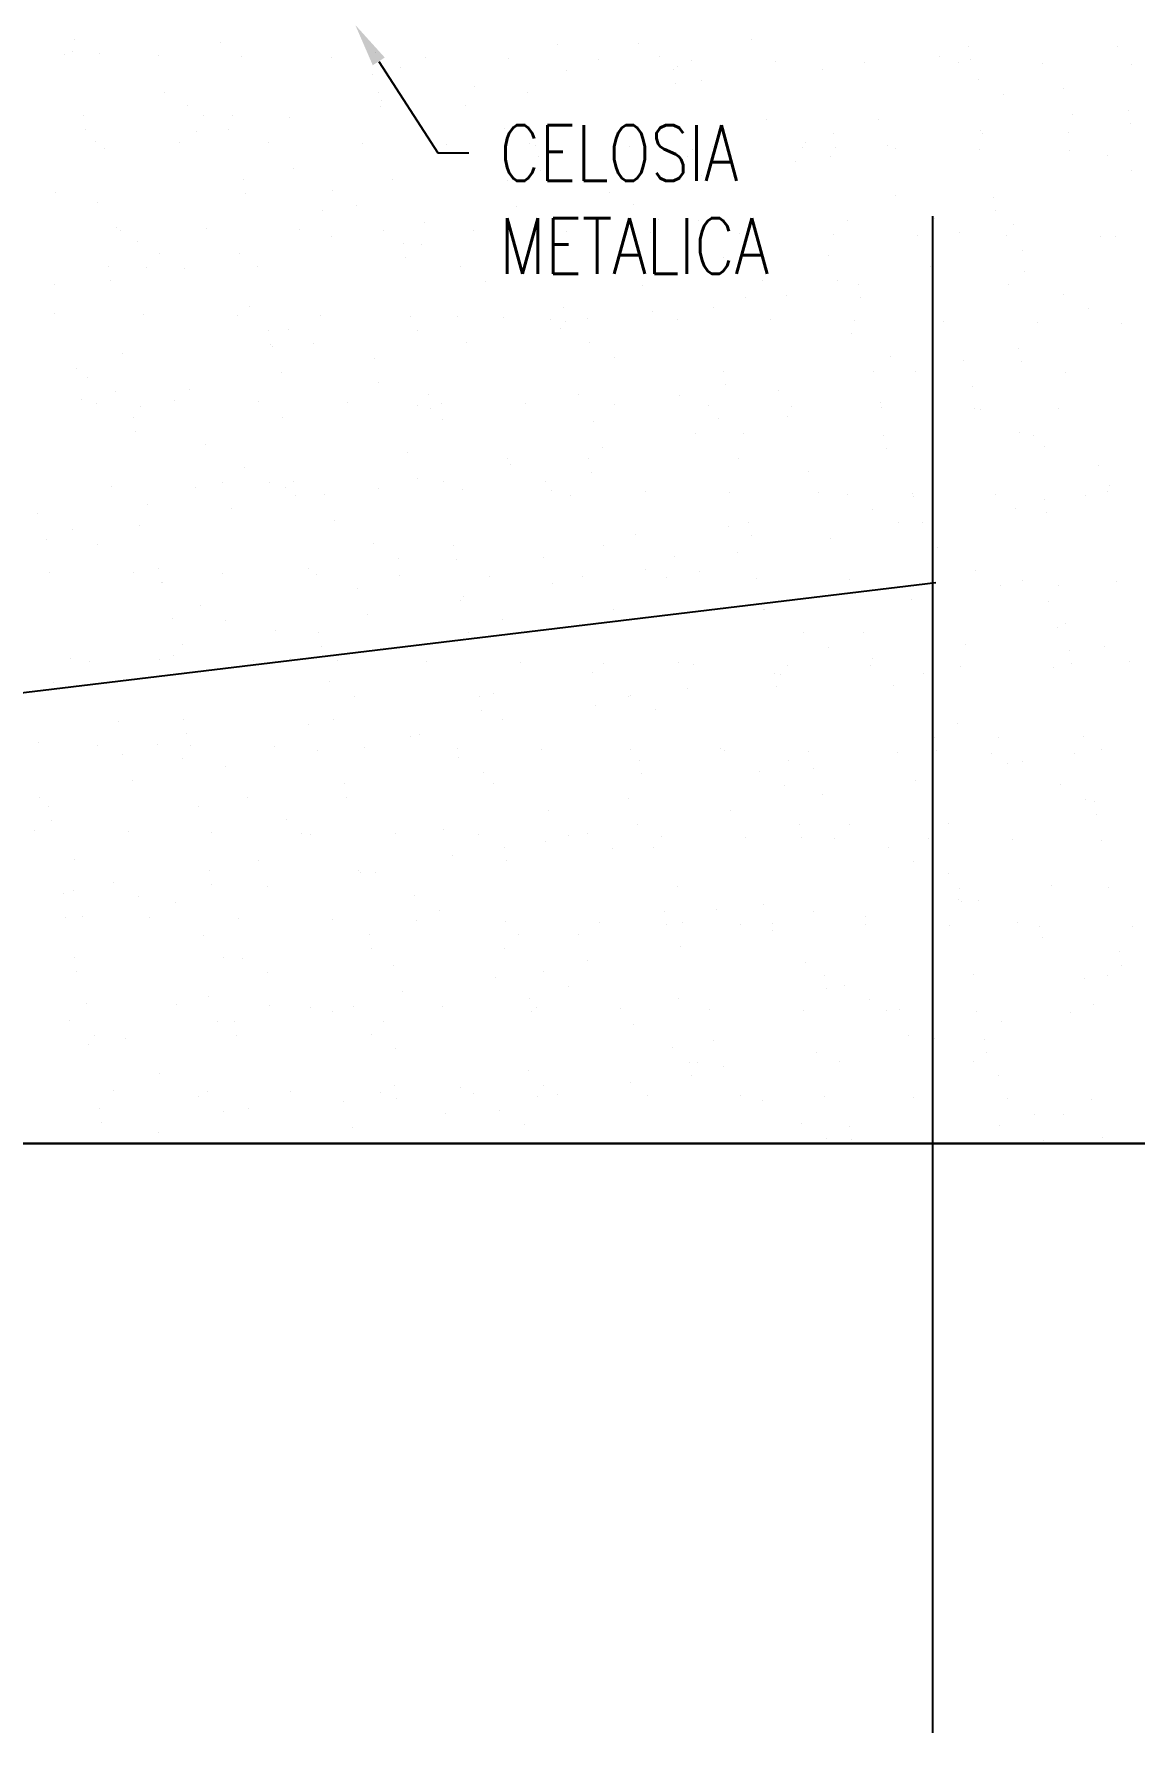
# Model space of a CAD drawing. Header units: millimetres. Extents: x -3 to 53, y -269 to 39.
# Drawn here: x 39.824 to 41.6, y 19.45 to 22.194 of the extents above; entities that cross this region are included whole.
import ezdxf
from ezdxf import colors
from ezdxf.entities.mleader import LeaderData, LeaderLine
from ezdxf.enums import TextEntityAlignment as Align
from ezdxf.math import Vec2, Vec3
from ezdxf.xclip import XClip

# ---------------------------------------------------------------- set-up
doc = ezdxf.new("R2010")
doc.units = ezdxf.units.MM
doc.header["$LTSCALE"] = 15
doc.header["$XCLIPFRAME"] = 2
for name, pattern in [('ACAD_ISO07W100', [3, 0, -3]), ('HIDDEN2', [0.1875, 0.125, -0.0625]), ('PHANTOM', [63.5, 31.75, -6.35, 6.35, -6.35, 6.35, -6.35]), ('PHANTOM2', [1.25, 0.625, -0.125, 0.125, -0.125, 0.125, -0.125])]:
    doc.linetypes.add(name, pattern=pattern)
doc.layers.get('0').update_dxf_attribs({"color": 250})
for name, color, linetype in [('A-EJES', 251, 'PHANTOM'), ('A-MURO BAJO', 251, 'Continuous'), ('A-PROYECCIONES', 250, 'HIDDEN2'), ('A-TEXTO-INDICACIONES', 250, 'Continuous'), ('DLP_VERDE', 250, 'Continuous')]:
    doc.layers.add(name, color=color, linetype=linetype)
doc.layers.add('A-MUROS', color=252, linetype='Continuous', lineweight=30)
doc.styles.add('R80', font='ARIALN.TTF', dxfattribs={"height": 2.03})
doc.styles.add('TXT_COTAS', font='romans.shx', dxfattribs={"width": 0.8})

# ---------------------------------------------------------------- blocks, each defined once
blk = doc.blocks.new('A$C9f73720c')
at = {"layer": 'A-MURO BAJO'}
blk.add_line((67.3776, 127.5973, 0), (61.6241, 108.7505, 0), dxfattribs=at)
at = {"layer": 'A-PROYECCIONES'}
blk.add_line((57.9161, 84.0296, 0), (65.9466, 129.074, 0), dxfattribs=at)
at = {"layer": 'DLP_VERDE'}
blk.add_line((67.3776, 127.5973), (61.6244, 108.7504), dxfattribs=at)
at = {"layer": 'DLP_VERDE', "linetype": 'Continuous'}
for p, q in [((63.9266, 122.2628), (63.9266, 122.2628)), ((63.8919, 122.25), (63.8919, 122.25)), ((63.9959, 122.2363), (63.9959, 122.2363)), ((64.0179, 122.2334), (64.0179, 122.2334)), ((64.0904, 122.2131), (64.0904, 122.2131)), ((64.056, 122.1816), (64.056, 122.1816)), ((63.9758, 122.1475), (63.9758, 122.1475)), ((64.1845, 122.1566), (64.1845, 122.1566)), ((63.8832, 122.125), (63.8832, 122.125)), ((63.9313, 122.1456), (63.9313, 122.1456)), ((64.0022, 122.1324), (64.0022, 122.1324)), ((64.0295, 122.1256), (64.0295, 122.1256)), ((64.1777, 122.1327), (64.1777, 122.1327)), ((64.3212, 122.1244), (64.3212, 122.1244)), ((64.2834, 122.0804), (64.2834, 122.0804)), ((63.9124, 122.0501), (63.9124, 122.0501)), ((64.249, 122.0489), (64.249, 122.0489)), ((63.8217, 122.0191), (63.8217, 122.0191)), ((63.8438, 122.0162), (63.8438, 122.0162)), ((63.878, 122.0185), (63.878, 122.0185)), ((64.371, 122.0154), (64.371, 122.0154)), ((64.5308, 122.0224), (64.5308, 122.0224)), ((64.5661, 122.03), (64.5661, 122.03)), ((64.5752, 122.0244), (64.5752, 122.0244)), ((63.8426, 121.9961), (63.8426, 121.9961)), ((63.958, 121.9974), (63.958, 121.9974)), ((63.9627, 122.0005), (63.9627, 122.0005)), ((63.986, 121.9879), (63.986, 121.9879)), ((64.0667, 121.9868), (64.0667, 121.9868)), ((64.0888, 121.9839), (64.0888, 121.9839)), ((64.1178, 122.0044), (64.1178, 122.0044)), ((64.1323, 121.9885), (64.1323, 121.9885)), ((64.1623, 122.0063), (64.1623, 122.0063)), ((64.1952, 121.9997), (64.1952, 121.9997)), ((64.2806, 121.9956), (64.2806, 121.9956)), ((64.4241, 121.9873), (64.4241, 121.9873)), ((64.5703, 121.988), (64.5703, 121.988)), ((64.7186, 121.995), (64.7186, 121.995)), ((63.8243, 121.9693), (63.8243, 121.9693)), ((64.2078, 121.9683), (64.2078, 121.9683)), ((64.3118, 121.9546), (64.3118, 121.9546)), ((64.8473, 121.9781), (64.8473, 121.9781)), ((64.3338, 121.9517), (64.3338, 121.9517)), ((64.4528, 121.936), (64.4528, 121.936)), ((64.4763, 121.9477), (64.4763, 121.9477)), ((64.8129, 121.9466), (64.8129, 121.9466)), ((64.1054, 121.9174), (64.1054, 121.9174)), ((64.4419, 121.9162), (64.4419, 121.9162)), ((64.5568, 121.9223), (64.5568, 121.9223)), ((64.5788, 121.9194), (64.5788, 121.9194)), ((64.6978, 121.9038), (64.6978, 121.9038)), ((64.071, 121.8858), (64.071, 121.8858)), ((64.5575, 121.8743), (64.5575, 121.8743)), ((64.7173, 121.8812), (64.7173, 121.8812)), ((64.7591, 121.8973), (64.7591, 121.8973)), ((64.7617, 121.8832), (64.7617, 121.8832)), ((64.8018, 121.8901), (64.8018, 121.8901)), ((64.8239, 121.8872), (64.8239, 121.8872)), ((64.9429, 121.8715), (64.9429, 121.8715)), ((64.9705, 121.8923), (64.9705, 121.8923)), ((63.7971, 121.852), (63.7971, 121.852)), ((63.8914, 121.8452), (63.8914, 121.8452)), ((63.9358, 121.8471), (63.9358, 121.8471)), ((63.9454, 121.859), (63.9454, 121.859)), ((64.0889, 121.8508), (64.0889, 121.8508)), ((64.1445, 121.8562), (64.1445, 121.8562)), ((64.2351, 121.8514), (64.2351, 121.8514)), ((64.3043, 121.8632), (64.3043, 121.8632)), ((64.3488, 121.8651), (64.3488, 121.8651)), ((64.3834, 121.8585), (64.3834, 121.8585)), ((64.3882, 121.867), (64.3882, 121.867)), ((64.5269, 121.8502), (64.5269, 121.8502)), ((64.6732, 121.8509), (64.6732, 121.8509)), ((64.8215, 121.8579), (64.8215, 121.8579)), ((64.9649, 121.8497), (64.9649, 121.8497)), ((65.0402, 121.8454), (65.0402, 121.8454)), ((65.0469, 121.8578), (65.0469, 121.8578)), ((65.0689, 121.8549), (65.0689, 121.8549)), ((65.1112, 121.8504), (65.1112, 121.8504)), ((65.2595, 121.8574), (65.2595, 121.8574)), ((64.0173, 121.8366), (64.0173, 121.8366)), ((65.1879, 121.8392), (65.1879, 121.8392)), ((65.2919, 121.8256), (65.2919, 121.8256)), ((65.3139, 121.8227), (65.3139, 121.8227)), ((64.6693, 121.815), (64.6693, 121.815)), ((65.0058, 121.8139), (65.0058, 121.8139)), ((65.323, 121.795), (65.323, 121.795)), ((63.7886, 121.7833), (63.7886, 121.7833)), ((63.8926, 121.7696), (63.8926, 121.7696)), ((63.9146, 121.7667), (63.9146, 121.7667)), ((64.2984, 121.7847), (64.2984, 121.7847)), ((64.6349, 121.7835), (64.6349, 121.7835)), ((64.9521, 121.7646), (64.9521, 121.7646)), ((63.9275, 121.7543), (63.9275, 121.7543)), ((64.0336, 121.7511), (64.0336, 121.7511)), ((64.1376, 121.7374), (64.1376, 121.7374)), ((64.1597, 121.7345), (64.1597, 121.7345)), ((64.264, 121.7531), (64.264, 121.7531)), ((64.5812, 121.7343), (64.5812, 121.7343)), ((64.9038, 121.7401), (64.9038, 121.7401)), ((64.9482, 121.742), (64.9482, 121.742)), ((65.157, 121.7511), (65.157, 121.7511)), ((65.3168, 121.7581), (65.3168, 121.7581)), ((65.3612, 121.76), (65.3612, 121.76)), ((63.7537, 121.7142), (63.7537, 121.7142)), ((63.893, 121.7228), (63.893, 121.7228)), ((63.8999, 121.7149), (63.8999, 121.7149)), ((64.0482, 121.7219), (64.0482, 121.7219)), ((64.1917, 121.7137), (64.1917, 121.7137)), ((64.2786, 121.7188), (64.2786, 121.7188)), ((64.331, 121.7151), (64.331, 121.7151)), ((64.338, 121.7143), (64.338, 121.7143)), ((64.4863, 121.7214), (64.4863, 121.7214)), ((64.4908, 121.722), (64.4908, 121.722)), ((64.5353, 121.724), (64.5353, 121.724)), ((64.6297, 121.7131), (64.6297, 121.7131)), ((64.744, 121.7331), (64.744, 121.7331)), ((64.776, 121.7138), (64.776, 121.7138)), ((64.9243, 121.7208), (64.9243, 121.7208)), ((65.0678, 121.7126), (65.0678, 121.7126)), ((65.214, 121.7133), (65.214, 121.7133)), ((65.2332, 121.7127), (65.2332, 121.7127)), ((65.3623, 121.7203), (65.3623, 121.7203)), ((65.5058, 121.7121), (65.5058, 121.7121)), ((65.5697, 121.7116), (65.5697, 121.7116)), ((63.7093, 121.6879), (63.7093, 121.6879)), ((63.918, 121.697), (63.918, 121.697)), ((64.0779, 121.704), (64.0779, 121.704)), ((64.1223, 121.7059), (64.1223, 121.7059)), ((64.2102, 121.7039), (64.2102, 121.7039)), ((64.3826, 121.7051), (64.3826, 121.7051)), ((64.4047, 121.7022), (64.4047, 121.7022)), ((64.5237, 121.6866), (64.5237, 121.6866)), ((64.8623, 121.6824), (64.8623, 121.6824)), ((65.1988, 121.6812), (65.1988, 121.6812)), ((63.8393, 121.6735), (63.8393, 121.6735)), ((64.4914, 121.652), (64.4914, 121.652)), ((64.6277, 121.6729), (64.6277, 121.6729)), ((64.6497, 121.67), (64.6497, 121.67)), ((64.7687, 121.6543), (64.7687, 121.6543)), ((65.516, 121.6623), (65.516, 121.6623)), ((64.8279, 121.6508), (64.8279, 121.6508)), ((64.8727, 121.6406), (64.8727, 121.6406)), ((64.8947, 121.6377), (64.8947, 121.6377)), ((65.1451, 121.6319), (65.1451, 121.6319)), ((64.1204, 121.6216), (64.1204, 121.6216)), ((64.457, 121.6205), (64.457, 121.6205)), ((64.7741, 121.6016), (64.7741, 121.6016)), ((65.0137, 121.622), (65.0137, 121.622)), ((65.0903, 121.5989), (65.0903, 121.5989)), ((65.1177, 121.6084), (65.1177, 121.6084)), ((65.1347, 121.6008), (65.1347, 121.6008)), ((65.1398, 121.6055), (65.1398, 121.6055)), ((65.3435, 121.6099), (65.3435, 121.6099)), ((65.5033, 121.6169), (65.5033, 121.6169)), ((65.5477, 121.6189), (65.5477, 121.6189)), ((63.713, 121.5853), (63.713, 121.5853)), ((63.7495, 121.5913), (63.7495, 121.5913)), ((63.8565, 121.5771), (63.8565, 121.5771)), ((64.0028, 121.5778), (64.0028, 121.5778)), ((64.086, 121.5901), (64.086, 121.5901)), ((64.1511, 121.5848), (64.1511, 121.5848)), ((64.2945, 121.5766), (64.2945, 121.5766)), ((64.4032, 121.5712), (64.4032, 121.5712)), ((64.4408, 121.5772), (64.4408, 121.5772)), ((64.5175, 121.5739), (64.5175, 121.5739)), ((64.5891, 121.5843), (64.5891, 121.5843)), ((64.6773, 121.5809), (64.6773, 121.5809)), ((64.7218, 121.5828), (64.7218, 121.5828)), ((64.7326, 121.576), (64.7326, 121.576)), ((64.8788, 121.5767), (64.8788, 121.5767)), ((64.9305, 121.5919), (64.9305, 121.5919)), ((65.0271, 121.5837), (65.0271, 121.5837)), ((65.1706, 121.5755), (65.1706, 121.5755)), ((65.2587, 121.5898), (65.2587, 121.5898)), ((65.3169, 121.5762), (65.3169, 121.5762)), ((65.3628, 121.5761), (65.3628, 121.5761)), ((65.3848, 121.5732), (65.3848, 121.5732)), ((65.4262, 121.58), (65.4262, 121.58)), ((65.4652, 121.5832), (65.4652, 121.5832)), ((63.7151, 121.5597), (63.7151, 121.5597)), ((63.7184, 121.5524), (63.7184, 121.5524)), ((63.7405, 121.5495), (63.7405, 121.5495)), ((63.8514, 121.5448), (63.8514, 121.5448)), ((63.8958, 121.5467), (63.8958, 121.5467)), ((64.1045, 121.5558), (64.1045, 121.5558)), ((64.2644, 121.5628), (64.2644, 121.5628)), ((64.3088, 121.5648), (64.3088, 121.5648)), ((65.0553, 121.5497), (65.0553, 121.5497)), ((65.3918, 121.5485), (65.3918, 121.5485)), ((65.5038, 121.5575), (65.5038, 121.5575)), ((63.6915, 121.5378), (63.6915, 121.5378)), ((63.8595, 121.5339), (63.8595, 121.5339)), ((63.9635, 121.5202), (63.9635, 121.5202)), ((63.9855, 121.5173), (63.9855, 121.5173)), ((64.0323, 121.5408), (64.0323, 121.5408)), ((64.6843, 121.5193), (64.6843, 121.5193)), ((65.0209, 121.5181), (65.0209, 121.5181)), ((63.6614, 121.5105), (63.6614, 121.5105)), ((64.1045, 121.5016), (64.1045, 121.5016)), ((64.2085, 121.4879), (64.2085, 121.4879)), ((64.3134, 121.4889), (64.3134, 121.4889)), ((64.6499, 121.4878), (64.6499, 121.4878)), ((65.338, 121.4992), (65.338, 121.4992)), ((64.2305, 121.485), (64.2305, 121.485)), ((64.3495, 121.4694), (64.3495, 121.4694)), ((64.9671, 121.4689), (64.9671, 121.4689)), ((65.3212, 121.4597), (65.3212, 121.4597)), ((63.6676, 121.4412), (63.6676, 121.4412)), ((63.8159, 121.4482), (63.8159, 121.4482)), ((63.9425, 121.4586), (63.9425, 121.4586)), ((63.9593, 121.44), (63.9593, 121.44)), ((64.1056, 121.4407), (64.1056, 121.4407)), ((64.2539, 121.4477), (64.2539, 121.4477)), ((64.279, 121.4574), (64.279, 121.4574)), ((64.3974, 121.4395), (64.3974, 121.4395)), ((64.4535, 121.4557), (64.4535, 121.4557)), ((64.4755, 121.4528), (64.4755, 121.4528)), ((64.5437, 121.4401), (64.5437, 121.4401)), ((64.5945, 121.4371), (64.5945, 121.4371)), ((64.5962, 121.4385), (64.5962, 121.4385)), ((64.6919, 121.4472), (64.6919, 121.4472)), ((64.704, 121.4327), (64.704, 121.4327)), ((64.8354, 121.4389), (64.8354, 121.4389)), ((64.8638, 121.4397), (64.8638, 121.4397)), ((64.9083, 121.4416), (64.9083, 121.4416)), ((64.9817, 121.4396), (64.9817, 121.4396)), ((65.117, 121.4507), (65.117, 121.4507)), ((65.13, 121.4466), (65.13, 121.4466)), ((65.2734, 121.4384), (65.2734, 121.4384)), ((65.2768, 121.4577), (65.2768, 121.4577)), ((65.4197, 121.4391), (65.4197, 121.4391)), ((63.9081, 121.427), (63.9081, 121.427)), ((64.0823, 121.4056), (64.0823, 121.4056)), ((64.2253, 121.4081), (64.2253, 121.4081)), ((64.291, 121.4147), (64.291, 121.4147)), ((64.4509, 121.4217), (64.4509, 121.4217)), ((64.4953, 121.4236), (64.4953, 121.4236)), ((64.6985, 121.4234), (64.6985, 121.4234)), ((64.7206, 121.4205), (64.7206, 121.4205)), ((64.8396, 121.4048), (64.8396, 121.4048)), ((65.2482, 121.417), (65.2482, 121.417)), ((63.6249, 121.3856), (63.6249, 121.3856)), ((63.6693, 121.3875), (63.6693, 121.3875)), ((63.8543, 121.3778), (63.8543, 121.3778)), ((63.878, 121.3966), (63.878, 121.3966)), ((64.0379, 121.4036), (64.0379, 121.4036)), ((64.8773, 121.3866), (64.8773, 121.3866)), ((64.9436, 121.3912), (64.9436, 121.3912)), ((64.9656, 121.3883), (64.9656, 121.3883)), ((65.2138, 121.3854), (65.2138, 121.3854)), ((64.5064, 121.3562), (64.5064, 121.3562)), ((64.8429, 121.3551), (64.8429, 121.3551)), ((65.0846, 121.3726), (65.0846, 121.3726)), ((65.1886, 121.3589), (65.1886, 121.3589)), ((65.2106, 121.356), (65.2106, 121.356)), ((64.1355, 121.3259), (64.1355, 121.3259)), ((64.472, 121.3247), (64.472, 121.3247)), ((65.1601, 121.3362), (65.1601, 121.3362)), ((65.3296, 121.3403), (65.3296, 121.3403)), ((65.4336, 121.3266), (65.4336, 121.3266)), ((65.4557, 121.3237), (65.4557, 121.3237)), ((63.6241, 121.3034), (63.6241, 121.3034)), ((63.6853, 121.3167), (63.6853, 121.3167)), ((63.7645, 121.2955), (63.7645, 121.2955)), ((63.7704, 121.3041), (63.7704, 121.3041)), ((63.7893, 121.303), (63.7893, 121.303)), ((63.8113, 121.3001), (63.8113, 121.3001)), ((63.9187, 121.3111), (63.9187, 121.3111)), ((64.0622, 121.3029), (64.0622, 121.3029)), ((64.2085, 121.3036), (64.2085, 121.3036)), ((64.3567, 121.3106), (64.3567, 121.3106)), ((64.5002, 121.3024), (64.5002, 121.3024)), ((64.6465, 121.303), (64.6465, 121.303)), ((64.7892, 121.3058), (64.7892, 121.3058)), ((64.7948, 121.3101), (64.7948, 121.3101)), ((64.9382, 121.3018), (64.9382, 121.3018)), ((65.0503, 121.2985), (65.0503, 121.2985)), ((65.0845, 121.3025), (65.0845, 121.3025)), ((65.0948, 121.3005), (65.0948, 121.3005)), ((65.2328, 121.3095), (65.2328, 121.3095)), ((65.3035, 121.3096), (65.3035, 121.3096)), ((65.3763, 121.3013), (65.3763, 121.3013)), ((63.9303, 121.2844), (63.9303, 121.2844)), ((64.0343, 121.2707), (64.0343, 121.2707)), ((64.0564, 121.2678), (64.0564, 121.2678)), ((64.101, 121.2943), (64.101, 121.2943)), ((64.4182, 121.2754), (64.4182, 121.2754)), ((64.4775, 121.2735), (64.4775, 121.2735)), ((64.6374, 121.2805), (64.6374, 121.2805)), ((64.6818, 121.2824), (64.6818, 121.2824)), ((64.8905, 121.2915), (64.8905, 121.2915)), ((65.4412, 121.2843), (65.4412, 121.2843)), ((63.7301, 121.264), (63.7301, 121.264)), ((63.8114, 121.2444), (63.8114, 121.2444)), ((63.8558, 121.2464), (63.8558, 121.2464)), ((64.0473, 121.2451), (64.0473, 121.2451)), ((64.0645, 121.2555), (64.0645, 121.2555)), ((64.1753, 121.2522), (64.1753, 121.2522)), ((64.2244, 121.2625), (64.2244, 121.2625)), ((64.2688, 121.2644), (64.2688, 121.2644)), ((65.0703, 121.2539), (65.0703, 121.2539)), ((65.4068, 121.2527), (65.4068, 121.2527)), ((63.6515, 121.2374), (63.6515, 121.2374)), ((63.6764, 121.2147), (63.6764, 121.2147)), ((64.2793, 121.2385), (64.2793, 121.2385)), ((64.3014, 121.2356), (64.3014, 121.2356)), ((64.4204, 121.2199), (64.4204, 121.2199)), ((64.6994, 121.2235), (64.6994, 121.2235)), ((65.0359, 121.2224), (65.0359, 121.2224)), ((64.3284, 121.1932), (64.3284, 121.1932)), ((64.5244, 121.2062), (64.5244, 121.2062)), ((64.5464, 121.2033), (64.5464, 121.2033)), ((64.665, 121.192), (64.665, 121.192)), ((64.6654, 121.1876), (64.6654, 121.1876)), ((65.3531, 121.2035), (65.3531, 121.2035)), ((63.5835, 121.1745), (63.5835, 121.1745)), ((63.727, 121.1663), (63.727, 121.1663)), ((63.8733, 121.167), (63.8733, 121.167)), ((63.9575, 121.1628), (63.9575, 121.1628)), ((64.0215, 121.174), (64.0215, 121.174)), ((64.165, 121.1658), (64.165, 121.1658)), ((64.294, 121.1616), (64.294, 121.1616)), ((64.3113, 121.1664), (64.3113, 121.1664)), ((64.4596, 121.1735), (64.4596, 121.1735)), ((64.603, 121.1652), (64.603, 121.1652)), ((64.7493, 121.1659), (64.7493, 121.1659)), ((64.7694, 121.174), (64.7694, 121.174)), ((64.7914, 121.1711), (64.7914, 121.1711)), ((64.8976, 121.173), (64.8976, 121.173)), ((64.9821, 121.1731), (64.9821, 121.1731)), ((65.0411, 121.1647), (65.0411, 121.1647)), ((65.1874, 121.1654), (65.1874, 121.1654)), ((65.2813, 121.1593), (65.2813, 121.1593)), ((65.3356, 121.1724), (65.3356, 121.1724)), ((63.5866, 121.1324), (63.5866, 121.1324)), ((63.9231, 121.1313), (63.9231, 121.1313)), ((64.6112, 121.1427), (64.6112, 121.1427)), ((64.664, 121.1323), (64.664, 121.1323)), ((64.8239, 121.1393), (64.8239, 121.1393)), ((64.8683, 121.1412), (64.8683, 121.1412)), ((64.9104, 121.1554), (64.9104, 121.1554)), ((65.0144, 121.1417), (65.0144, 121.1417)), ((65.0365, 121.1388), (65.0365, 121.1388)), ((65.077, 121.1504), (65.077, 121.1504)), ((65.2368, 121.1573), (65.2368, 121.1573)), ((63.9979, 121.1032), (63.9979, 121.1032)), ((64.0423, 121.1052), (64.0423, 121.1052)), ((64.2403, 121.1124), (64.2403, 121.1124)), ((64.251, 121.1143), (64.251, 121.1143)), ((64.4109, 121.1213), (64.4109, 121.1213)), ((64.4553, 121.1232), (64.4553, 121.1232)), ((65.1555, 121.1231), (65.1555, 121.1231)), ((65.2595, 121.1094), (65.2595, 121.1094)), ((65.2633, 121.1212), (65.2633, 121.1212)), ((65.2815, 121.1065), (65.2815, 121.1065)), ((63.5522, 121.1009), (63.5522, 121.1009)), ((63.5849, 121.0852), (63.5849, 121.0852)), ((63.6151, 121.0858), (63.6151, 121.0858)), ((63.6293, 121.0872), (63.6293, 121.0872)), ((63.6372, 121.0829), (63.6372, 121.0829)), ((63.838, 121.0963), (63.838, 121.0963)), ((63.8694, 121.082), (63.8694, 121.082)), ((64.8923, 121.0908), (64.8923, 121.0908)), ((65.2289, 121.0897), (65.2289, 121.0897)), ((63.7562, 121.0672), (63.7562, 121.0672)), ((63.8602, 121.0535), (63.8602, 121.0535)), ((63.8822, 121.0506), (63.8822, 121.0506)), ((64.5214, 121.0605), (64.5214, 121.0605)), ((64.8579, 121.0593), (64.8579, 121.0593)), ((63.5381, 121.0304), (63.5381, 121.0304)), ((63.6863, 121.0374), (63.6863, 121.0374)), ((63.8298, 121.0292), (63.8298, 121.0292)), ((63.9761, 121.0299), (63.9761, 121.0299)), ((64.0012, 121.035), (64.0012, 121.035)), ((64.1052, 121.0213), (64.1052, 121.0213)), ((64.1244, 121.0369), (64.1244, 121.0369)), ((64.1505, 121.0301), (64.1505, 121.0301)), ((64.2679, 121.0287), (64.2679, 121.0287)), ((64.4141, 121.0293), (64.4141, 121.0293)), ((64.487, 121.0289), (64.487, 121.0289)), ((64.5624, 121.0364), (64.5624, 121.0364)), ((64.7059, 121.0281), (64.7059, 121.0281)), ((64.8522, 121.0288), (64.8522, 121.0288)), ((65.0004, 121.0358), (65.0004, 121.0358)), ((65.1439, 121.0276), (65.1439, 121.0276)), ((65.1751, 121.0404), (65.1751, 121.0404)), ((65.2902, 121.0283), (65.2902, 121.0283)), ((63.7796, 120.9997), (63.7796, 120.9997)), ((64.1161, 120.9986), (64.1161, 120.9986)), ((64.1272, 121.0184), (64.1272, 121.0184)), ((64.2462, 121.0027), (64.2462, 121.0027)), ((64.8042, 121.0101), (64.8042, 121.0101)), ((65.0104, 120.9981), (65.0104, 120.9981)), ((65.0548, 121.0001), (65.0548, 121.0001)), ((65.2635, 121.0092), (65.2635, 121.0092)), ((63.7451, 120.9682), (63.7451, 120.9682)), ((64.3502, 120.989), (64.3502, 120.989)), ((64.3723, 120.9861), (64.3723, 120.9861)), ((64.4333, 120.9797), (64.4333, 120.9797)), ((64.4375, 120.9731), (64.4375, 120.9731)), ((64.4912, 120.9704), (64.4912, 120.9704)), ((64.5974, 120.9801), (64.5974, 120.9801)), ((64.6418, 120.982), (64.6418, 120.982)), ((64.8505, 120.9912), (64.8505, 120.9912)), ((63.7714, 120.944), (63.7714, 120.944)), ((63.8158, 120.946), (63.8158, 120.946)), ((64.0245, 120.9551), (64.0245, 120.9551)), ((64.0623, 120.9493), (64.0623, 120.9493)), ((64.1844, 120.9621), (64.1844, 120.9621)), ((64.2288, 120.964), (64.2288, 120.964)), ((64.5952, 120.9568), (64.5952, 120.9568)), ((64.6173, 120.9539), (64.6173, 120.9539)), ((65.0853, 120.9581), (65.0853, 120.9581)), ((63.6115, 120.9371), (63.6115, 120.9371)), ((63.6914, 120.919), (63.6914, 120.919)), ((64.7144, 120.9278), (64.7144, 120.9278)), ((64.7363, 120.9382), (64.7363, 120.9382)), ((64.8403, 120.9245), (64.8403, 120.9245)), ((64.8623, 120.9216), (64.8623, 120.9216)), ((65.0509, 120.9266), (65.0509, 120.9266)), ((63.4946, 120.8926), (63.4946, 120.8926)), ((63.6409, 120.8933), (63.6409, 120.8933)), ((63.7892, 120.9003), (63.7892, 120.9003)), ((63.9327, 120.8921), (63.9327, 120.8921)), ((64.0789, 120.8928), (64.0789, 120.8928)), ((64.2272, 120.8998), (64.2272, 120.8998)), ((64.3435, 120.8974), (64.3435, 120.8974)), ((64.3707, 120.8916), (64.3707, 120.8916)), ((64.517, 120.8922), (64.517, 120.8922)), ((64.6653, 120.8993), (64.6653, 120.8993)), ((64.68, 120.8962), (64.68, 120.8962)), ((64.8087, 120.891), (64.8087, 120.891)), ((64.955, 120.8917), (64.955, 120.8917)), ((64.9813, 120.9059), (64.9813, 120.9059)), ((65.0853, 120.8922), (65.0853, 120.8922)), ((65.1033, 120.8987), (65.1033, 120.8987)), ((65.1073, 120.8893), (65.1073, 120.8893)), ((65.2468, 120.8905), (65.2468, 120.8905)), ((63.463, 120.8657), (63.463, 120.8657)), ((63.9725, 120.867), (63.9725, 120.867)), ((64.309, 120.8659), (64.309, 120.8659)), ((64.9972, 120.8774), (64.9972, 120.8774)), ((65.1969, 120.857), (65.1969, 120.857)), ((65.2263, 120.8737), (65.2263, 120.8737)), ((65.2413, 120.8589), (65.2413, 120.8589)), ((63.582, 120.85), (63.582, 120.85)), ((63.6016, 120.8367), (63.6016, 120.8367)), ((63.686, 120.8363), (63.686, 120.8363)), ((63.708, 120.8334), (63.708, 120.8334)), ((63.9381, 120.8355), (63.9381, 120.8355)), ((64.624, 120.8319), (64.624, 120.8319)), ((64.6262, 120.847), (64.6262, 120.847)), ((64.7839, 120.8389), (64.7839, 120.8389)), ((64.8283, 120.8409), (64.8283, 120.8409)), ((65.037, 120.85), (65.037, 120.85)), ((63.5672, 120.8051), (63.5672, 120.8051)), ((63.827, 120.8178), (63.827, 120.8178)), ((63.931, 120.8041), (63.931, 120.8041)), ((63.9531, 120.8012), (63.9531, 120.8012)), ((63.9579, 120.8029), (63.9579, 120.8029)), ((64.0023, 120.8048), (64.0023, 120.8048)), ((64.211, 120.8139), (64.211, 120.8139)), ((64.2553, 120.8166), (64.2553, 120.8166)), ((64.3709, 120.8209), (64.3709, 120.8209)), ((64.4153, 120.8228), (64.4153, 120.8228)), ((65.2783, 120.8254), (65.2783, 120.8254)), ((63.5449, 120.7848), (63.5449, 120.7848)), ((63.5893, 120.7868), (63.5893, 120.7868)), ((63.798, 120.7959), (63.798, 120.7959)), ((63.8844, 120.7863), (63.8844, 120.7863)), ((64.0721, 120.7855), (64.0721, 120.7855)), ((64.9074, 120.7951), (64.9074, 120.7951)), ((65.2439, 120.7939), (65.2439, 120.7939)), ((63.454, 120.7637), (63.454, 120.7637)), ((63.5134, 120.7559), (63.5134, 120.7559)), ((63.5975, 120.7555), (63.5975, 120.7555)), ((63.7437, 120.7562), (63.7437, 120.7562)), ((63.892, 120.7632), (63.892, 120.7632)), ((64.0355, 120.755), (64.0355, 120.755)), ((64.1761, 120.7718), (64.1761, 120.7718)), ((64.1818, 120.7557), (64.1818, 120.7557)), ((64.1981, 120.7689), (64.1981, 120.7689)), ((64.3171, 120.7532), (64.3171, 120.7532)), ((64.3301, 120.7627), (64.3301, 120.7627)), ((64.4735, 120.7545), (64.4735, 120.7545)), ((64.5364, 120.7647), (64.5364, 120.7647)), ((64.6198, 120.7551), (64.6198, 120.7551)), ((64.7681, 120.7622), (64.7681, 120.7622)), ((64.873, 120.7635), (64.873, 120.7635)), ((64.9116, 120.7539), (64.9116, 120.7539)), ((65.0578, 120.7546), (65.0578, 120.7546)), ((65.2061, 120.7616), (65.2061, 120.7616)), ((64.1655, 120.7343), (64.1655, 120.7343)), ((64.4211, 120.7396), (64.4211, 120.7396)), ((64.4431, 120.7367), (64.4431, 120.7367)), ((64.502, 120.7332), (64.502, 120.7332)), ((64.5621, 120.721), (64.5621, 120.721)), ((65.1901, 120.7447), (65.1901, 120.7447)), ((63.7946, 120.704), (63.7946, 120.704)), ((64.1311, 120.7028), (64.1311, 120.7028)), ((64.6661, 120.7073), (64.6661, 120.7073)), ((64.6881, 120.7044), (64.6881, 120.7044)), ((64.8192, 120.7143), (64.8192, 120.7143)), ((64.9704, 120.6978), (64.9704, 120.6978)), ((65.0148, 120.6997), (65.0148, 120.6997)), ((65.2235, 120.7088), (65.2235, 120.7088)), ((63.4237, 120.6736), (63.4237, 120.6736)), ((63.7602, 120.6724), (63.7602, 120.6724)), ((64.3975, 120.6727), (64.3975, 120.6727)), ((64.4483, 120.6839), (64.4483, 120.6839)), ((64.5574, 120.6797), (64.5574, 120.6797)), ((64.6018, 120.6817), (64.6018, 120.6817)), ((64.8071, 120.6887), (64.8071, 120.6887)), ((64.8105, 120.6908), (64.8105, 120.6908)), ((64.9111, 120.675), (64.9111, 120.675)), ((64.9332, 120.6721), (64.9332, 120.6721)), ((63.3892, 120.6421), (63.3892, 120.6421)), ((63.5715, 120.6367), (63.5715, 120.6367)), ((63.7314, 120.6437), (63.7314, 120.6437)), ((63.7758, 120.6456), (63.7758, 120.6456)), ((63.9845, 120.6547), (63.9845, 120.6547)), ((64.0774, 120.6536), (64.0774, 120.6536)), ((64.1444, 120.6617), (64.1444, 120.6617)), ((64.1888, 120.6636), (64.1888, 120.6636)), ((65.0522, 120.6565), (65.0522, 120.6565)), ((65.1003, 120.6624), (65.1003, 120.6624)), ((65.1562, 120.6428), (65.1562, 120.6428)), ((65.1782, 120.6399), (65.1782, 120.6399)), ((63.4078, 120.6328), (63.4078, 120.6328)), ((63.4085, 120.6196), (63.4085, 120.6196)), ((63.5118, 120.6191), (63.5118, 120.6191)), ((63.5339, 120.6162), (63.5339, 120.6162)), ((63.5568, 120.6266), (63.5568, 120.6266)), ((63.7003, 120.6184), (63.7003, 120.6184)), ((63.7064, 120.6232), (63.7064, 120.6232)), ((63.8466, 120.6191), (63.8466, 120.6191)), ((63.9949, 120.6261), (63.9949, 120.6261)), ((64.1383, 120.6179), (64.1383, 120.6179)), ((64.2846, 120.6186), (64.2846, 120.6186)), ((64.4329, 120.6256), (64.4329, 120.6256)), ((64.5764, 120.6174), (64.5764, 120.6174)), ((64.7226, 120.618), (64.7226, 120.618)), ((64.7294, 120.632), (64.7294, 120.632)), ((64.8709, 120.6251), (64.8709, 120.6251)), ((65.0144, 120.6168), (65.0144, 120.6168)), ((65.0659, 120.6308), (65.0659, 120.6308)), ((65.1607, 120.6175), (65.1607, 120.6175)), ((63.6529, 120.6006), (63.6529, 120.6006)), ((63.7569, 120.5869), (63.7569, 120.5869)), ((63.7789, 120.584), (63.7789, 120.584)), ((64.3585, 120.6016), (64.3585, 120.6016)), ((64.695, 120.6005), (64.695, 120.6005)), ((65.0122, 120.5816), (65.0122, 120.5816)), ((63.8979, 120.5683), (63.8979, 120.5683)), ((63.9876, 120.5713), (63.9876, 120.5713)), ((64.0019, 120.5546), (64.0019, 120.5546)), ((64.3241, 120.5701), (64.3241, 120.5701)), ((65.1569, 120.5566), (65.1569, 120.5566)), ((65.2013, 120.5585), (65.2013, 120.5585)), ((63.6166, 120.5409), (63.6166, 120.5409)), ((63.9531, 120.5397), (63.9531, 120.5397)), ((64.0239, 120.5517), (64.0239, 120.5517)), ((64.1429, 120.536), (64.1429, 120.536)), ((64.584, 120.5316), (64.584, 120.5316)), ((64.6413, 120.5512), (64.6413, 120.5512)), ((64.7439, 120.5386), (64.7439, 120.5386)), ((64.7883, 120.5405), (64.7883, 120.5405)), ((64.997, 120.5496), (64.997, 120.5496)), ((63.9179, 120.5025), (63.9179, 120.5025)), ((63.9623, 120.5044), (63.9623, 120.5044)), ((64.171, 120.5135), (64.171, 120.5135)), ((64.2469, 120.5224), (64.2469, 120.5224)), ((64.269, 120.5195), (64.269, 120.5195)), ((64.2703, 120.5209), (64.2703, 120.5209)), ((64.3309, 120.5205), (64.3309, 120.5205)), ((64.3753, 120.5225), (64.3753, 120.5225)), ((64.3879, 120.5038), (64.3879, 120.5038)), ((64.9224, 120.4993), (64.9224, 120.4993)), ((63.758, 120.4955), (63.758, 120.4955)), ((63.8031, 120.4813), (63.8031, 120.4813)), ((63.8994, 120.4905), (63.8994, 120.4905)), ((63.9494, 120.482), (63.9494, 120.482)), ((64.0977, 120.489), (64.0977, 120.489)), ((64.2412, 120.4808), (64.2412, 120.4808)), ((64.3875, 120.4815), (64.3875, 120.4815)), ((64.492, 120.4901), (64.492, 120.4901)), ((64.514, 120.4872), (64.514, 120.4872)), ((64.5357, 120.4885), (64.5357, 120.4885)), ((64.6792, 120.4803), (64.6792, 120.4803)), ((64.8255, 120.4809), (64.8255, 120.4809)), ((64.9738, 120.488), (64.9738, 120.488)), ((65.1172, 120.4797), (65.1172, 120.4797)), ((64.5515, 120.469), (64.5515, 120.469)), ((64.633, 120.4715), (64.633, 120.4715)), ((64.737, 120.4578), (64.737, 120.4578)), ((64.759, 120.4549), (64.759, 120.4549)), ((64.888, 120.4678), (64.888, 120.4678)), ((64.1805, 120.4386), (64.1805, 120.4386)), ((64.517, 120.4374), (64.517, 120.4374)), ((64.8342, 120.4185), (64.8342, 120.4185)), ((64.878, 120.4393), (64.878, 120.4393)), ((64.982, 120.4256), (64.982, 120.4256)), ((65.004, 120.4227), (65.004, 120.4227)), ((64.1461, 120.4071), (64.1461, 120.4071)), ((64.7705, 120.3904), (64.7705, 120.3904)), ((64.9304, 120.3974), (64.9304, 120.3974)), ((64.9748, 120.3993), (64.9748, 120.3993)), ((65.123, 120.407), (65.123, 120.407)), ((64.1488, 120.3633), (64.1488, 120.3633)), ((64.3575, 120.3724), (64.3575, 120.3724)), ((64.4633, 120.3882), (64.4633, 120.3882)), ((64.5174, 120.3793), (64.5174, 120.3793)), ((64.5618, 120.3813), (64.5618, 120.3813)), ((65.1154, 120.3666), (65.1154, 120.3666)), ((64.1044, 120.3613), (64.1044, 120.3613)), ((64.2005, 120.3519), (64.2005, 120.3519)), ((64.344, 120.3437), (64.344, 120.3437)), ((64.4903, 120.3443), (64.4903, 120.3443)), ((64.6386, 120.3514), (64.6386, 120.3514)), ((64.7444, 120.3363), (64.7444, 120.3363)), ((64.782, 120.3431), (64.782, 120.3431)), ((64.9283, 120.3438), (64.9283, 120.3438)), ((65.0766, 120.3509), (65.0766, 120.3509)), ((65.081, 120.3351), (65.081, 120.3351)), ((64.3735, 120.3059), (64.3735, 120.3059)), ((64.71, 120.3047), (64.71, 120.3047)), ((65.0272, 120.2858), (65.0272, 120.2858)), ((64.4588, 120.2543), (64.4588, 120.2543)), ((64.6563, 120.2555), (64.6563, 120.2555)), ((65.1169, 120.2562), (65.1169, 120.2562)), ((64.544, 120.2312), (64.544, 120.2312)), ((64.5628, 120.2406), (64.5628, 120.2406)), ((64.5849, 120.2377), (64.5849, 120.2377)), ((64.7039, 120.2382), (64.7039, 120.2382)), ((64.7483, 120.2401), (64.7483, 120.2401)), ((64.957, 120.2492), (64.957, 120.2492)), ((64.5931, 120.2072), (64.5931, 120.2072)), ((64.7038, 120.2221), (64.7038, 120.2221)), ((64.7414, 120.2143), (64.7414, 120.2143)), ((64.8078, 120.2084), (64.8078, 120.2084)), ((64.8299, 120.2055), (64.8299, 120.2055)), ((64.8849, 120.206), (64.8849, 120.206)), ((64.9374, 120.2036), (64.9374, 120.2036)), ((65.0312, 120.2067), (65.0312, 120.2067)), ((64.903, 120.172), (64.903, 120.172)), ((64.9489, 120.1898), (64.9489, 120.1898)), ((65.0529, 120.1761), (65.0529, 120.1761)), ((65.0749, 120.1732), (65.0749, 120.1732))]:
    blk.add_line(p, q, dxfattribs=at)
at = {"style": 'R80'}
for height, rotation, p in [(0.09, 0.009, (39.554, 141.0046, 0)), (0.09, 0.009, (45.7984, 139.3226, 0)), (0.09, 0.009, (50.4634, 135.3578, 0)), (0.09, 0.009, (41.9784, 129.0436, 0)), (0.09, 0.009, (37.8409, 128.6089, 0)), (0.09, 0.009, (35.483, 116.3582, 0)), (0.09, 0.009, (38.5607, 113.6321, 0)), (0.09, 0.009, (45.1292, 84.3757, 0)), (0.09, 0.009, (43.9111, 83.9335, 0)), (0.09, 0.009, (43.1485, 83.401, 0)), (0.09, 0.009, (28.0067, 80.1071, 0)), (0.09, 0.009, (44.3753, 79.9046, 0)), (0.09, 0.009, (55.151, 79.2173, 0)), (0.09, 0.009, (38.2608, 76.0049)), (0.09, 0.009, (39.0036, 75.5558)), (0.09, 0.009, (27.5137, 75.2133, 0)), (0.09, 0.009, (27.5137, 75.2133, 0)), (0.09, 0.009, (39.8519, 75.1543)), (0.09, 0.009, (25.3599, 70.2709, 0)), (0.09, 0.009, (32.1646, 69.192, 0)), (0.09, 0.009, (32.1646, 69.192, 0)), (0.09, 0.009, (26.9947, 68.6392, 0)), (0.09, 0.009, (59.8504, 67.3859, 0)), (0.09, 0.009, (24.839, 65.5107, 0)), (0.09, 0.009, (24.839, 65.5107, 0)), (0.09, 0.009, (33.5008, 60.261, 0)), (0.09, 0.009, (33.5008, 60.261, 0)), (0.09, 347.3908, (17.1069, 59.2726, 0)), (0.09, 0.009, (26.4708, 59.2035, 0)), (0.09, 0.009, (26.4708, 59.2035, 0)), (0.09, 0.009, (23.1216, 58.7685, 0)), (0.09, 0.009, (23.1216, 58.7685, 0)), (0.09, 0.009, (27.6632, 55.3959, 0)), (0.09, 0.009, (27.6632, 55.3959, 0)), (0.09, 0.009, (22.2239, 54.9818, 0)), (0.09, 0.009, (22.2239, 54.9818, 0)), (0.09, 0.009, (65.7174, 53.5803, 0)), (0.09, 0.009, (38.377, 51.7166, 0)), (0.09, 0.009, (38.377, 51.7166, 0)), (0.09, 0.009, (21.0294, 51.3767, 0)), (0.09, 0.009, (21.0294, 51.3767, 0)), (0.09, 0.009, (29.4091, 50.8876, 0)), (0.09, 0.009, (29.4091, 50.8876, 0)), (0.09, 0.009, (22.5184, 48.0808, 0)), (0.09, 0.009, (22.5184, 48.0808, 0)), (0.09, 0.009, (32.8305, 47.9478, 0)), (0.09, 0.009, (38.6414, 47.9238, 0)), (0.09, 1.5576, (45.5013, 47.0033, 0)), (0.09, 1.5576, (45.5013, 47.0033, 0)), (0.09, 1.5576, (42.9613, 45.8781, 0)), (0.09, 0.009, (31.2252, 43.4352, 0)), (0.09, 0.009, (31.2252, 43.4352, 0)), (0.09, 0.009, (24.8291, 43.3056, 0)), (0.09, 0.009, (24.8291, 43.3056, 0)), (0.09, 0.009, (28.8684, 42.6092, 0)), (0.09, 0.009, (28.8684, 42.6092, 0)), (0.09, 0.009, (46.0815, 42.4048, 0)), (0.09, 0.009, (19.0307, 42.0559, 0)), (0.09, 0.009, (19.0307, 42.0559, 0)), (0.09, 0.009, (70.9067, 41.0329, 0)), (0.09, 0.009, (22.7765, 38.7407, 0)), (0.09, 0.009, (22.7765, 38.7407, 0)), (0.09, 0.009, (17.8952, 37.4624, 0)), (0.09, 0.009, (17.8952, 37.4624, 0)), (0.09, 0.009, (25.8226, 33.2142, 0)), (0.09, 0.009, (21.5027, 31.2754, 0)), (0.1403, 0.009, (43.0178, 29.8778, 0)), (0.09, 0.009, (24.3978, 29.2659, 0)), (0.09, 0.009, (49.7565, 29.0287, 0)), (0.09, 0.009, (16.51, 28.4123, 0)), (0.09, 0.009, (16.51, 28.4123, 0)), (0.09, 0.009, (40.7946, 24.893, 0)), (0.09, 0.009, (18.1268, 23.6374, 0)), (0.09, 0.009, (20.346, 20.3291, 0)), (0.09, 0.009, (38.3365, 19.4632, 0)), (0.09, 0.009, (18.2869, 15.9828, 0)), (0.09, 0.009, (36.6694, 12.5977, 0)), (0.09, 337.7998, (24.7536, 11.2334, 0)), (0.09, 0.009, (33.5928, 10.3508, 0)), (0.09, 337.7998, (21.6109, 10.1247, 0)), (0.09, 337.7998, (16.5605, 9.5998, 0)), (0.09, 337.7998, (29.9414, 8.9534, 0)), (0.09, 337.7998, (31.6402, 7.9561, 0)), (0.09, 337.7998, (26.736, 7.7966, 0)), (0.09, 337.7998, (32.0288, 7.0232, 0)), (0.09, 0.009, (16.5347, 5.5678, 0)), (0.09, 0.009, (23.3239, 5.5763, 0)), (0.09, 0.009, (34.4718, 3.6379, 0))]:
    blk.add_attdef('N.P.T.+0.00', text='', height=height, rotation=rotation, dxfattribs=at).set_placement(p, align=Align.MIDDLE_CENTER)
for p in [(49.9263, 138.2431, 0), (56.6904, 136.252, 0), (60.5336, 135.5237, 0), (42.6322, 135.1839), (46.2516, 126.9171), (35.1548, 97.8545, 0), (31.2618, 93.9445, 0), (17.9393, 86.8861, 0), (34.7444, 85.6148, 0), (35.5048, 81.4636, 0), (34.6534, 76.9929, 0), (59.6668, 73.2509), (40.4113, 65.8421, 0), (43.5611, 65.2125, 0), (64.4681, 61.3857), (43.9111, 51.4927, 0), (32.9744, 51.0828, 0), (48.0327, 50.0735, 0), (69.3242, 50.0814, 0), (52.9599, 39.4701, 0), (74.4159, 35.7467, 0)]:
    blk.add_attdef('N.P.T.+0.00', text='', height=0.2109, dxfattribs=at).set_placement(p, align=Align.MIDDLE_CENTER)
blk = doc.blocks.new('Ejes_Torre G')
at = {"layer": 'A-EJES', "linetype": 'PHANTOM2', "ltscale": 0.5}
blk.add_lwpolyline([(41.275, -2.7499), (41.275, -0.2999)], dxfattribs=at)

msp = doc.modelspace()

# ---------------------------------------------------------------- block references
at = {"linetype": 'ACAD_ISO07W100', "ltscale": 5}
ref = msp.add_blockref('A$C9f73720c', (-94.0043, 47.5864), dxfattribs=dict(at, rotation=286.9770955472961))
XClip(ref).set_block_clipping_path([(53.9739667831, 80.2683385944), (69.3730303047, 130.7085147865), (51.0595701083, 136.2994971771), (35.6605065867, 85.8593209849)])

# ---------------------------------------------------------------- next in the draw order: block references
at = {"layer": 'A-MUROS'}
msp.add_blockref('Ejes_Torre G', (0, 22.2), dxfattribs=at)

# ---------------------------------------------------------------- next in the draw order: leaders
at = {"layer": 'A-TEXTO-INDICACIONES'}
ml = msp.add_multileader_mtext('Standard', dxfattribs=at)
ml.set_content('\\pxsm1,t16;CELOSIA\\PMETALICA', color=256, style='TXT_COTAS')
ml.set_leader_properties(color=256)
ml.build(insert=Vec2(0, 0))
ml.multileader.update_dxf_attribs({"dogleg_length": 0.05, "arrow_head_size": 0.07})
ctx = ml.context
ctx.base_point, ctx.char_height, ctx.arrow_head_size, ctx.landing_gap_size, ctx.plane_origin = Vec3(40.5258, 22.002), 0.09, 0.07, 0.05, Vec3(40.2079, 21.442)
notes = []
notes.append((ctx, [(0, (1, 1, 0), (40.4758, 22.002), (1, 0), 0.05, [(0, [(40.3427, 22.2088)], 0, [])])]))
ctx.mtext.insert, ctx.mtext.width, ctx.mtext.defined_height, ctx.mtext.flow_direction = Vec3(40.5758, 22.047), 1.024058, 0.5146, 5
for ctx, leaders in notes:
    for number, flags, end, landing, length, lines in leaders:
        leader = LeaderData()
        leader.index, (leader.has_last_leader_line, leader.has_dogleg_vector, leader.attachment_direction) = number, flags
        leader.last_leader_point, leader.dogleg_vector, leader.dogleg_length = Vec3(end), Vec3(landing), length
        for number, points, colour, breaks in lines:
            line = LeaderLine()
            line.index, line.vertices, line.color, line.breaks = number, Vec3.list(points), colors.encode_raw_color(colour), breaks
            leader.lines.append(line)
        ctx.leaders.append(leader)

doc.saveas('drawing.dxf')
